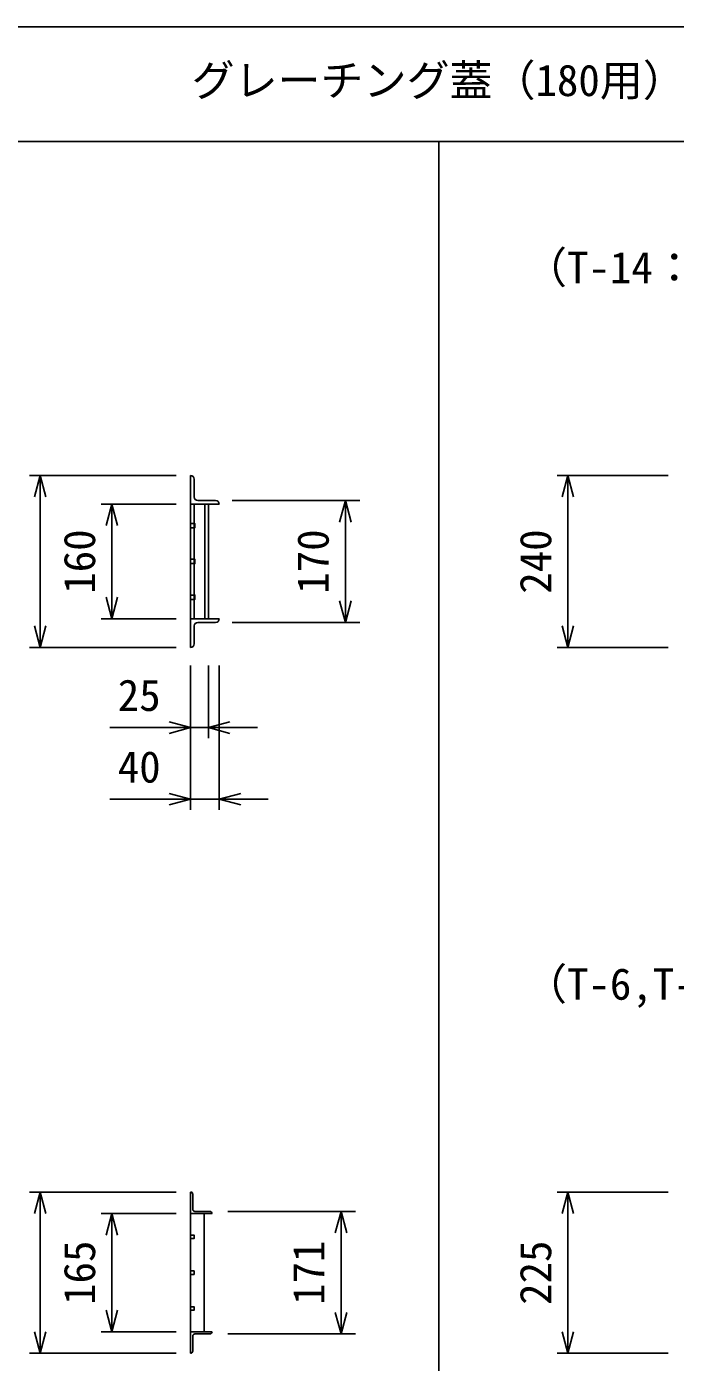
# Model space of a CAD drawing. Units: millimetres, scale not verified. Extents: x -25200 to 25200, y -8910 to 8910.
# Drawn here: x -11992 to -11087, y -93 to 1771 of the extents above; entities that cross this region are included whole.
import ezdxf
from ezdxf.enums import TextEntityAlignment as Align

# ---------------------------------------------------------------- set-up
doc = ezdxf.new("R2010")
doc.units = ezdxf.units.MM
doc.header["$LTSCALE"] = 30
for name, color, linetype, lineweight in [('0-0_DIM', 7, 'Continuous', 25), ('0-2_HATCH', 6, 'Continuous', 25), ('0-6_TXT', 7, 'Continuous', 25)]:
    doc.layers.add(name, color=color, linetype=linetype, lineweight=lineweight)
doc.styles.add('ＭＳ ゴシック', font='')
doc.styles.get('ＭＳ ゴシック').set_extended_font_data('MS Gothic')

msp = doc.modelspace()

# ---------------------------------------------------------------- linework, layer by layer
at = {"layer": '0-0_DIM'}
for p, q in [((-11783.18, 1144.91), (-11988.18, 1144.91)), ((-11973.18, 1144.91), (-11973.18, 904.91)), ((-11096.52, 1144.91), (-11251.52, 1144.91)), ((-11236.52, 1144.91), (-11236.52, 904.91)), ((-11783.18, 1104.91), (-11888.18, 1104.91)), ((-11873.18, 1104.91), (-11873.18, 944.91)), ((-11527.1, 1109.91), (-11705.18, 1109.91)), ((-11547.1, 1109.91), (-11547.1, 939.91)), ((-11783.18, 944.91), (-11888.18, 944.91)), ((-11527.1, 939.91), (-11705.18, 939.91)), ((-11783.18, 904.91), (-11988.18, 904.91)), ((-11096.52, 904.91), (-11251.52, 904.91)), ((-11763.18, 879.69), (-11763.18, 678.1)), ((-11738.18, 879.69), (-11738.18, 778.1)), ((-11723.18, 879.69), (-11723.18, 678.1)), ((-11875.79, 793.1), (-11763.18, 793.1)), ((-11738.18, 793.1), (-11763.18, 793.1)), ((-11738.18, 793.1), (-11669.71, 793.1)), ((-11875.79, 693.1), (-11763.18, 693.1)), ((-11723.18, 693.1), (-11763.18, 693.1)), ((-11723.18, 693.1), (-11654.71, 693.1)), ((-11783.18, 144.91), (-11988.18, 144.91)), ((-11973.18, 144.91), (-11973.18, -80.09)), ((-11096.52, 144.91), (-11251.52, 144.91)), ((-11236.52, 144.91), (-11236.52, -80.09)), ((-11783.18, 114.91), (-11888.18, 114.91)), ((-11873.18, 114.91), (-11873.18, -50.09)), ((-11533.1, 117.91), (-11711.18, 117.91)), ((-11553.1, 117.91), (-11553.1, -53.09)), ((-11783.18, -50.09), (-11888.18, -50.09)), ((-11533.1, -53.09), (-11711.18, -53.09)), ((-11783.18, -80.09), (-11988.18, -80.09)), ((-11096.52, -80.09), (-11251.52, -80.09))]:
    msp.add_line(p, q, dxfattribs=at)
for points in [[(-11981.22, 1114.91), (-11973.18, 1144.91), (-11965.14, 1114.91)], [(-11244.56, 1114.91), (-11236.52, 1144.91), (-11228.48, 1114.91)], [(-11881.22, 1074.91), (-11873.18, 1104.91), (-11865.14, 1074.91)], [(-11555.14, 1079.91), (-11547.1, 1109.91), (-11539.07, 1079.91)], [(-11865.14, 974.91), (-11873.18, 944.91), (-11881.22, 974.91)], [(-11539.07, 969.91), (-11547.1, 939.91), (-11555.14, 969.91)], [(-11965.14, 934.91), (-11973.18, 904.91), (-11981.22, 934.91)], [(-11228.48, 934.91), (-11236.52, 904.91), (-11244.56, 934.91)], [(-11793.18, 785.06), (-11763.18, 793.1), (-11793.18, 801.14)], [(-11708.18, 801.14), (-11738.18, 793.1), (-11708.18, 785.06)], [(-11793.18, 685.06), (-11763.18, 693.1), (-11793.18, 701.14)], [(-11693.18, 701.14), (-11723.18, 693.1), (-11693.18, 685.06)], [(-11981.22, 114.91), (-11973.18, 144.91), (-11965.14, 114.91)], [(-11244.56, 114.91), (-11236.52, 144.91), (-11228.48, 114.91)], [(-11881.22, 84.91), (-11873.18, 114.91), (-11865.14, 84.91)], [(-11561.14, 87.91), (-11553.1, 117.91), (-11545.07, 87.91)], [(-11865.14, -20.09), (-11873.18, -50.09), (-11881.22, -20.09)], [(-11545.07, -23.09), (-11553.1, -53.09), (-11561.14, -23.09)], [(-11965.14, -50.09), (-11973.18, -80.09), (-11981.22, -50.09)], [(-11228.48, -50.09), (-11236.52, -80.09), (-11244.56, -50.09)]]:
    msp.add_lwpolyline(points, dxfattribs=at)
at = {"layer": '0-2_HATCH'}
for p, q in [((-11763.18, 1144.91), (-11763.18, 1104.91)), ((-11758.18, 1114.91), (-11758.18, 1139.91)), ((-11763.18, 944.91), (-11763.18, 1104.91)), ((-11763.18, 1104.91), (-11723.18, 1104.91)), ((-11758.18, 944.91), (-11758.18, 1104.91)), ((-11728.18, 1109.91), (-11753.18, 1109.91)), ((-11743.18, 944.91), (-11743.18, 1104.91)), ((-11738.18, 944.91), (-11738.18, 1104.91)), ((-11763.18, 944.91), (-11723.18, 944.91)), ((-11763.18, 904.91), (-11763.18, 944.91)), ((-11758.18, 934.91), (-11758.18, 909.91)), ((-11728.18, 939.91), (-11753.18, 939.91)), ((-11763.18, 144.91), (-11763.18, 114.91)), ((-11760.18, 120.91), (-11760.18, 141.91)), ((-11763.18, -50.09), (-11763.18, 114.91)), ((-11763.18, 114.91), (-11733.18, 114.91)), ((-11736.18, 117.91), (-11757.18, 117.91)), ((-11744.18, -50.09), (-11744.18, 114.91)), ((-11763.18, -50.09), (-11733.18, -50.09)), ((-11763.18, -80.09), (-11763.18, -50.09)), ((-11736.18, -53.09), (-11757.18, -53.09)), ((-11760.18, -56.09), (-11760.18, -77.09))]:
    msp.add_line(p, q, dxfattribs=at)
for points in [[(-11763.18, 1071.91), (-11763.18, 1077.91), (-11757.18, 1077.91), (-11757.18, 1071.91)], [(-11763.18, 1021.91), (-11763.18, 1027.91), (-11757.18, 1027.91), (-11757.18, 1021.91)], [(-11763.18, 971.91), (-11763.18, 977.91), (-11757.18, 977.91), (-11757.18, 971.91)], [(-11763.18, 79.91), (-11763.18, 84.91), (-11758.18, 84.91), (-11758.18, 79.91)], [(-11763.18, 29.91), (-11763.18, 34.91), (-11758.18, 34.91), (-11758.18, 29.91)], [(-11763.18, -20.09), (-11763.18, -15.09), (-11758.18, -15.09), (-11758.18, -20.09)]]:
    msp.add_lwpolyline(points, close=True, dxfattribs=at)
for centre, radius, start, end in [((-11763.18, 1139.91), 5, 0, 90), ((-11753.18, 1114.91), 5, 180, 270), ((-11728.18, 1104.91), 5, 0, 90), ((-11753.18, 934.91), 5, 90, 180), ((-11728.18, 944.91), 5, 270, 0), ((-11763.18, 909.91), 5, 270, 0), ((-11763.18, 141.91), 3, 0, 90), ((-11757.18, 120.91), 3, 180, 270), ((-11736.18, 114.91), 3, 0, 90), ((-11757.18, -56.09), 3, 90, 180), ((-11736.18, -50.09), 3, 270, 0), ((-11763.18, -77.09), 3, 270, 0)]:
    msp.add_arc(centre, radius, start, end, dxfattribs=at)
at = {"layer": '0-6_TXT'}
for points in [[(-13516.68, 1611.24), (-9316.68, 1611.24), (-9316.68, 1771.24), (-13516.68, 1771.24)], [(-13516.68, -1618.68), (-11416.68, -1618.68), (-11416.68, 1611.24), (-13516.68, 1611.24)], [(-11416.68, -1618.68), (-9316.68, -1618.68), (-9316.68, 1611.24), (-11416.68, 1611.24)]]:
    msp.add_lwpolyline(points, close=True, dxfattribs=at)

# ---------------------------------------------------------------- texts
at = {"layer": '0-0_DIM', "style": 'ＭＳ ゴシック'}
for s, p in [('（T-14：細目）', (-11297.66, 1400.09)), ('25', (-11864.81, 803.1)), ('40', (-11864.81, 703.1)), ('（T-6,T-2,歩道用：細目）', (-11297.66, 400.09))]:
    msp.add_text(s, height=43.99, dxfattribs=at).set_placement(p, align=Align.BOTTOM_LEFT)
for s, p in [('160', (-11883.18, 979.91)), ('170', (-11557.1, 979.91)), ('240', (-11246.52, 979.91)), ('165', (-11883.18, -12.59)), ('171', (-11563.1, -12.59)), ('225', (-11246.52, -12.59))]:
    msp.add_text(s, height=43.99, rotation=90, dxfattribs=at).set_placement(p, align=Align.BOTTOM_LEFT)
at = {"layer": '0-6_TXT', "style": 'ＭＳ ゴシック'}
msp.add_text('グレーチング蓋（180用）', height=43.99, dxfattribs=at).set_placement((-11761.68, 1661.24), align=Align.BOTTOM_LEFT)

doc.saveas('drawing.dxf')
